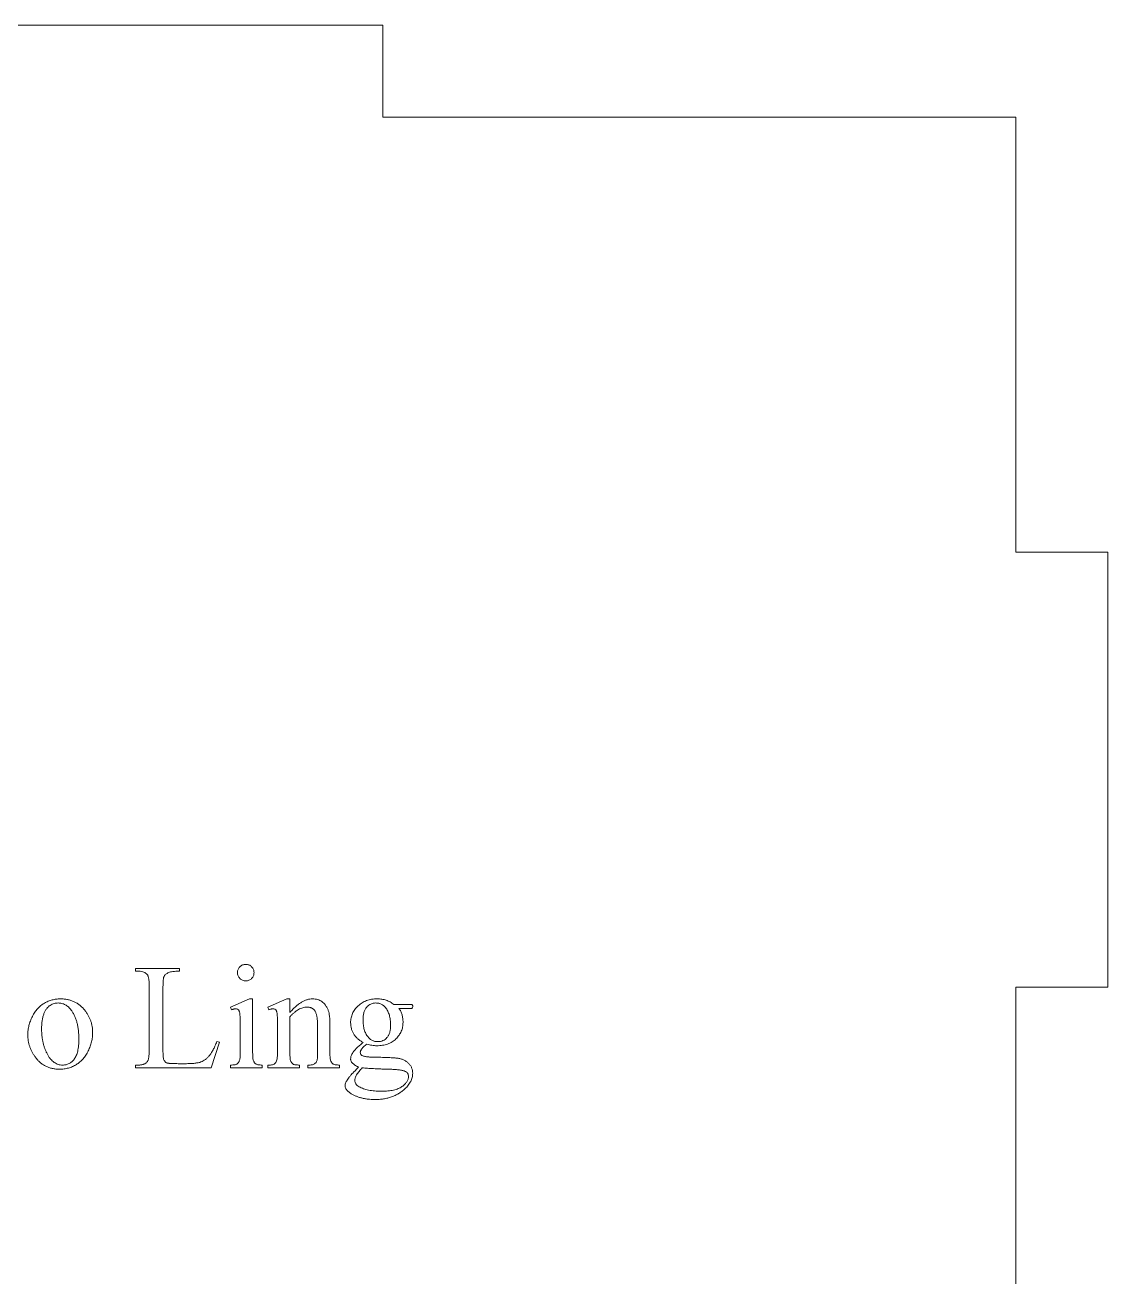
# Model space of a CAD drawing. Header units: millimetres. Extents: x -45 to 105, y -99 to 63.
# Drawn here: x 30.6 to 105.3, y -23.1 to 63.2 of the extents above; entities that cross this region are included whole.
import ezdxf

# ---------------------------------------------------------------- set-up
doc = ezdxf.new("R2010")
doc.units = ezdxf.units.MM

msp = doc.modelspace()

# ---------------------------------------------------------------- linework, layer by layer
at = {"color": 1, "linetype": 'Continuous', "lineweight": 15}
for p, q in [((55.283, 63.232), (5.283, 63.232)), ((55.283, 56.882), (55.283, 63.232)), ((98.933, 56.882), (55.283, 56.882)), ((98.933, 26.882), (98.933, 56.882)), ((105.283, 26.882), (98.933, 26.882)), ((105.283, -3.118), (105.283, 26.882)), ((38.223, -1.828), (38.223, -2.019)), ((41.267, -1.828), (38.223, -1.828)), ((38.223, -2.019), (38.471, -2.019)), ((41.267, -2.019), (41.267, -1.828)), ((39.174, -3.065), (39.174, -7.441)), ((40.125, -7.571), (40.125, -3.065)), ((98.933, -3.118), (105.283, -3.118)), ((98.933, -33.118), (98.933, -3.118)), ((46.099, -3.921), (44.786, -4.492)), ((46.308, -3.921), (46.099, -3.921)), ((46.308, -7.631), (46.308, -3.921)), ((48.671, -3.921), (47.354, -4.492)), ((48.876, -3.921), (48.671, -3.921)), ((48.876, -4.855), (48.876, -3.921)), ((57.011, -4.302), (56.036, -4.302)), ((44.786, -4.492), (44.847, -4.682)), ((47.354, -4.492), (47.42, -4.682)), ((48.876, -7.631), (48.876, -5.155)), ((56.396, -4.587), (57.002, -4.587)), ((45.452, -5.824), (45.452, -7.631)), ((48.02, -5.824), (48.02, -7.631)), ((50.779, -5.711), (50.779, -7.631)), ((51.635, -7.631), (51.635, -5.66)), ((43.454, -8.677), (44.025, -6.904)), ((44.025, -6.904), (43.835, -6.87)), ((38.223, -8.487), (38.223, -8.677)), ((38.471, -8.487), (38.223, -8.487)), ((41.658, -8.392), (41.164, -8.392)), ((44.786, -8.487), (44.786, -8.677)), ((46.974, -8.677), (46.974, -8.487)), ((47.45, -8.487), (47.354, -8.487)), ((47.354, -8.487), (47.354, -8.677)), ((49.542, -8.677), (49.542, -8.487)), ((50.199, -8.487), (50.113, -8.487)), ((50.113, -8.487), (50.113, -8.677)), ((52.301, -8.677), (52.301, -8.487)), ((38.223, -8.677), (43.454, -8.677)), ((44.786, -8.677), (46.974, -8.677)), ((47.354, -8.677), (49.542, -8.677)), ((50.113, -8.677), (52.301, -8.677))]:
    msp.add_line(p, q, dxfattribs=at)
for points, knots in [([(45.262, -2.111), (45.264, -2.072), (45.267, -1.998), (45.301, -1.891), (45.351, -1.792), (45.425, -1.707), (45.511, -1.634), (45.611, -1.581), (45.721, -1.549), (45.797, -1.545), (45.835, -1.543)], [0, 0, 0, 0, 0.127925, 0.248843, 0.370212, 0.495838, 0.622732, 0.746336, 0.870427, 1, 1, 1, 1]), ([(45.835, -1.543), (45.874, -1.545), (45.949, -1.548), (46.056, -1.582), (46.154, -1.634), (46.239, -1.708), (46.313, -1.792), (46.365, -1.891), (46.398, -1.998), (46.401, -2.072), (46.403, -2.111)], [0, 0, 0, 0, 0.128798, 0.25054, 0.373518, 0.5, 0.626482, 0.74946, 0.871202, 1, 1, 1, 1]), ([(39.037, -2.246), (39.003, -2.211), (38.935, -2.14), (38.799, -2.068), (38.642, -2.027), (38.53, -2.021), (38.471, -2.019)], [0, 0, 0, 0, 0.232031, 0.466449, 0.718265, 1, 1, 1, 1]), ([(39.174, -3.065), (39.174, -3.013), (39.174, -2.914), (39.166, -2.774), (39.156, -2.648), (39.142, -2.538), (39.123, -2.443), (39.099, -2.363), (39.074, -2.297), (39.049, -2.262), (39.037, -2.246)], [0, 0, 0, 0, 0.1855135, 0.3518194, 0.5024985, 0.6344238, 0.7480717, 0.847574, 0.9299302, 1, 1, 1, 1]), ([(41.267, -2.019), (41.183, -2.019), (41.029, -2.02), (40.817, -2.035), (40.645, -2.063), (40.51, -2.106), (40.406, -2.16), (40.321, -2.218), (40.253, -2.283), (40.21, -2.345), (40.183, -2.404), (40.168, -2.46), (40.155, -2.53), (40.145, -2.612), (40.136, -2.707), (40.128, -2.815), (40.126, -2.936), (40.126, -3.02), (40.125, -3.065)], [0, 0, 0, 0, 0.133462, 0.24592, 0.337308, 0.410467, 0.470854, 0.524738, 0.573315, 0.619308, 0.644402, 0.675638, 0.712648, 0.756426, 0.807181, 0.864956, 0.928932, 1, 1, 1, 1]), ([(45.835, -2.685), (45.797, -2.683), (45.722, -2.679), (45.614, -2.647), (45.516, -2.591), (45.427, -2.52), (45.355, -2.43), (45.3, -2.333), (45.267, -2.224), (45.264, -2.149), (45.262, -2.111)], [0, 0, 0, 0, 0.127533, 0.249661, 0.372222, 0.5, 0.627778, 0.750339, 0.872467, 1, 1, 1, 1]), ([(46.403, -2.111), (46.401, -2.149), (46.398, -2.224), (46.365, -2.332), (46.312, -2.431), (46.24, -2.518), (46.153, -2.592), (46.056, -2.646), (45.949, -2.679), (45.874, -2.683), (45.835, -2.685)], [0, 0, 0, 0, 0.1281621, 0.2508923, 0.3732637, 0.5016722, 0.6275304, 0.7506963, 0.8718379, 1, 1, 1, 1]), ([(30.803, -6.39), (30.807, -6.285), (30.814, -6.073), (30.877, -5.757), (30.975, -5.443), (31.09, -5.187), (31.198, -4.988), (31.286, -4.848), (31.382, -4.718), (31.483, -4.597), (31.59, -4.487), (31.704, -4.387), (31.822, -4.295), (31.991, -4.192), (32.207, -4.082), (32.479, -3.99), (32.758, -3.931), (32.948, -3.924), (33.043, -3.921)], [0, 0, 0, 0, 0.085205, 0.171356, 0.259661, 0.351428, 0.397563, 0.442637, 0.485963, 0.528389, 0.569807, 0.610451, 0.650808, 0.690992, 0.769929, 0.846679, 0.923228, 1, 1, 1, 1]), ([(32.888, -4.206), (32.844, -4.209), (32.754, -4.213), (32.619, -4.245), (32.484, -4.295), (32.349, -4.367), (32.219, -4.462), (32.104, -4.592), (32.002, -4.751), (31.913, -4.94), (31.84, -5.157), (31.791, -5.405), (31.759, -5.681), (31.756, -5.874), (31.754, -5.975)], [0, 0, 0, 0, 0.057086, 0.114771, 0.176202, 0.240704, 0.308495, 0.381023, 0.461005, 0.549257, 0.646645, 0.753179, 0.87092, 1, 1, 1, 1]), ([(33.796, -4.698), (33.767, -4.659), (33.709, -4.582), (33.609, -4.483), (33.505, -4.396), (33.393, -4.328), (33.275, -4.273), (33.152, -4.235), (33.022, -4.21), (32.934, -4.208), (32.888, -4.206)], [0, 0, 0, 0, 0.13773, 0.267731, 0.392513, 0.51413, 0.632878, 0.753106, 0.874022, 1, 1, 1, 1]), ([(33.043, -3.921), (33.129, -3.923), (33.297, -3.927), (33.542, -3.965), (33.774, -4.028), (33.993, -4.115), (34.2, -4.225), (34.392, -4.363), (34.572, -4.524), (34.679, -4.648), (34.733, -4.71)], [0, 0, 0, 0, 0.133184, 0.260762, 0.384261, 0.505075, 0.625496, 0.747346, 0.871501, 1, 1, 1, 1]), ([(48.876, -4.855), (48.943, -4.781), (49.071, -4.639), (49.272, -4.448), (49.471, -4.287), (49.667, -4.154), (49.86, -4.05), (50.053, -3.976), (50.244, -3.93), (50.37, -3.924), (50.433, -3.921)], [0, 0, 0, 0, 0.159311, 0.307304, 0.444215, 0.569757, 0.686838, 0.796613, 0.900243, 1, 1, 1, 1]), ([(50.433, -3.921), (50.494, -3.923), (50.614, -3.927), (50.786, -3.965), (50.945, -4.021), (51.091, -4.107), (51.224, -4.218), (51.34, -4.362), (51.444, -4.534), (51.496, -4.664), (51.524, -4.733)], [0, 0, 0, 0, 0.126236, 0.24459, 0.359335, 0.472245, 0.589054, 0.713146, 0.849393, 1, 1, 1, 1]), ([(53.062, -5.56), (53.063, -5.505), (53.065, -5.397), (53.092, -5.237), (53.132, -5.083), (53.189, -4.935), (53.261, -4.792), (53.35, -4.656), (53.455, -4.526), (53.575, -4.403), (53.708, -4.291), (53.85, -4.19), (54.003, -4.107), (54.164, -4.038), (54.335, -3.987), (54.514, -3.947), (54.702, -3.925), (54.83, -3.923), (54.896, -3.921)], [0, 0, 0, 0, 0.060206, 0.118912, 0.176608, 0.234067, 0.291741, 0.351256, 0.411761, 0.474602, 0.53843, 0.601864, 0.664914, 0.728521, 0.793138, 0.859669, 0.928424, 1, 1, 1, 1]), ([(54.804, -4.206), (54.743, -4.21), (54.624, -4.216), (54.454, -4.272), (54.301, -4.364), (54.189, -4.468), (54.11, -4.568), (54.058, -4.654), (54.015, -4.75), (53.98, -4.855), (53.951, -4.969), (53.933, -5.094), (53.921, -5.227), (53.919, -5.32), (53.918, -5.367)], [0, 0, 0, 0, 0.1107251, 0.216124, 0.3222326, 0.4340903, 0.4926328, 0.5538192, 0.6172831, 0.6841217, 0.7557559, 0.8316375, 0.9132482, 1, 1, 1, 1]), ([(55.47, -4.526), (55.448, -4.501), (55.405, -4.451), (55.332, -4.386), (55.256, -4.33), (55.174, -4.285), (55.088, -4.249), (54.997, -4.224), (54.902, -4.208), (54.837, -4.207), (54.804, -4.206)], [0, 0, 0, 0, 0.130654, 0.258566, 0.380946, 0.500928, 0.622845, 0.74584, 0.869736, 1, 1, 1, 1]), ([(54.896, -3.921), (54.95, -3.922), (55.056, -3.924), (55.213, -3.943), (55.365, -3.972), (55.51, -4.014), (55.651, -4.068), (55.786, -4.133), (55.915, -4.211), (55.995, -4.271), (56.036, -4.302)], [0, 0, 0, 0, 0.132321, 0.260529, 0.386625, 0.509103, 0.631215, 0.753837, 0.875756, 1, 1, 1, 1]), ([(57.011, -4.302), (57.043, -4.301), (57.1, -4.301), (57.174, -4.303), (57.226, -4.305), (57.263, -4.31), (57.292, -4.318), (57.306, -4.33), (57.313, -4.336)], [0, 0, 0, 0, 0.312756, 0.553386, 0.717264, 0.814573, 0.921083, 1, 1, 1, 1]), ([(34.323, -6.668), (34.321, -6.566), (34.317, -6.368), (34.294, -6.079), (34.252, -5.808), (34.197, -5.553), (34.122, -5.314), (34.031, -5.092), (33.925, -4.885), (33.839, -4.76), (33.796, -4.698)], [0, 0, 0, 0, 0.147098, 0.286715, 0.41879, 0.54443, 0.664662, 0.78014, 0.891782, 1, 1, 1, 1]), ([(34.733, -4.71), (34.776, -4.767), (34.861, -4.879), (34.971, -5.058), (35.066, -5.242), (35.142, -5.434), (35.201, -5.631), (35.243, -5.835), (35.269, -6.045), (35.272, -6.187), (35.274, -6.259)], [0, 0, 0, 0, 0.1277511, 0.252236, 0.3757918, 0.4981926, 0.6215695, 0.7449176, 0.8710806, 1, 1, 1, 1]), ([(45.141, -4.606), (45.12, -4.607), (45.075, -4.609), (45.004, -4.626), (44.927, -4.649), (44.875, -4.671), (44.847, -4.682)], [0, 0, 0, 0, 0.209521, 0.443091, 0.707545, 1, 1, 1, 1]), ([(45.413, -4.886), (45.408, -4.862), (45.398, -4.817), (45.376, -4.756), (45.351, -4.706), (45.309, -4.657), (45.24, -4.612), (45.175, -4.608), (45.141, -4.606)], [0, 0, 0, 0, 0.1706288, 0.3211883, 0.4461506, 0.5587472, 0.7663823, 1, 1, 1, 1]), ([(45.452, -5.824), (45.452, -5.766), (45.453, -5.656), (45.449, -5.499), (45.446, -5.358), (45.444, -5.232), (45.438, -5.123), (45.43, -5.029), (45.424, -4.952), (45.417, -4.906), (45.413, -4.886)], [0, 0, 0, 0, 0.183531, 0.35127, 0.501609, 0.634548, 0.751799, 0.851789, 0.93444, 1, 1, 1, 1]), ([(47.71, -4.606), (47.688, -4.607), (47.643, -4.609), (47.573, -4.625), (47.498, -4.649), (47.447, -4.671), (47.42, -4.682)], [0, 0, 0, 0, 0.212452, 0.449288, 0.708036, 1, 1, 1, 1]), ([(48.02, -5.824), (48.02, -5.763), (48.021, -5.649), (48.019, -5.487), (48.016, -5.344), (48.014, -5.219), (48.007, -5.112), (48.004, -5.024), (47.996, -4.955), (47.987, -4.89), (47.973, -4.825), (47.948, -4.761), (47.923, -4.709), (47.88, -4.658), (47.809, -4.614), (47.744, -4.609), (47.71, -4.606)], [0, 0, 0, 0, 0.132152, 0.250227, 0.354237, 0.445253, 0.523364, 0.587356, 0.637477, 0.674703, 0.73251, 0.782208, 0.82388, 0.859246, 0.925384, 1, 1, 1, 1]), ([(50.065, -4.492), (50.016, -4.494), (49.915, -4.498), (49.765, -4.531), (49.616, -4.584), (49.466, -4.656), (49.317, -4.75), (49.169, -4.866), (49.019, -5), (48.925, -5.102), (48.876, -5.155)], [0, 0, 0, 0, 0.106278, 0.214608, 0.326933, 0.444532, 0.569835, 0.703641, 0.846274, 1, 1, 1, 1]), ([(50.779, -5.711), (50.778, -5.659), (50.777, -5.559), (50.77, -5.416), (50.758, -5.283), (50.741, -5.161), (50.717, -5.05), (50.689, -4.951), (50.657, -4.861), (50.617, -4.782), (50.573, -4.713), (50.521, -4.654), (50.463, -4.604), (50.396, -4.562), (50.324, -4.53), (50.244, -4.508), (50.157, -4.494), (50.097, -4.493), (50.065, -4.492)], [0, 0, 0, 0, 0.096201, 0.18603, 0.268673, 0.345318, 0.415338, 0.479746, 0.538849, 0.592617, 0.643408, 0.691259, 0.739811, 0.786769, 0.836444, 0.887386, 0.941669, 1, 1, 1, 1]), ([(51.524, -4.733), (51.541, -4.789), (51.581, -4.914), (51.61, -5.128), (51.631, -5.38), (51.634, -5.562), (51.635, -5.66)], [0, 0, 0, 0, 0.1895663, 0.4174916, 0.6877613, 1, 1, 1, 1]), ([(55.82, -5.728), (55.819, -5.666), (55.817, -5.545), (55.8, -5.368), (55.774, -5.201), (55.736, -5.045), (55.686, -4.899), (55.626, -4.765), (55.554, -4.639), (55.498, -4.564), (55.47, -4.526)], [0, 0, 0, 0, 0.146763, 0.284734, 0.416798, 0.542731, 0.662015, 0.778213, 0.889837, 1, 1, 1, 1]), ([(56.396, -4.587), (56.418, -4.619), (56.463, -4.683), (56.521, -4.787), (56.568, -4.898), (56.609, -5.014), (56.638, -5.138), (56.661, -5.268), (56.674, -5.404), (56.676, -5.497), (56.677, -5.544)], [0, 0, 0, 0, 0.114933, 0.232266, 0.350319, 0.471181, 0.596193, 0.725464, 0.859362, 1, 1, 1, 1]), ([(57.317, -4.553), (57.31, -4.557), (57.293, -4.569), (57.263, -4.579), (57.224, -4.584), (57.17, -4.583), (57.094, -4.588), (57.035, -4.587), (57.002, -4.587)], [0, 0, 0, 0, 0.080922, 0.189215, 0.287347, 0.453948, 0.690057, 1, 1, 1, 1]), ([(57.313, -4.336), (57.321, -4.349), (57.342, -4.38), (57.342, -4.417), (57.342, -4.438)], [0, 0, 0, 0, 0.422047, 1, 1, 1, 1]), ([(57.342, -4.438), (57.343, -4.462), (57.343, -4.503), (57.325, -4.538), (57.317, -4.553)], [0, 0, 0, 0, 0.590617, 1, 1, 1, 1]), ([(31.754, -5.975), (31.755, -6.059), (31.757, -6.225), (31.778, -6.468), (31.808, -6.703), (31.851, -6.929), (31.908, -7.145), (31.976, -7.354), (32.056, -7.554), (32.149, -7.742), (32.252, -7.915), (32.362, -8.069), (32.483, -8.197), (32.611, -8.303), (32.747, -8.387), (32.893, -8.444), (33.046, -8.48), (33.15, -8.485), (33.203, -8.487)], [0, 0, 0, 0, 0.079275, 0.155505, 0.229811, 0.301493, 0.371825, 0.440524, 0.507876, 0.574385, 0.637946, 0.696969, 0.752044, 0.803378, 0.852949, 0.901687, 0.949978, 1, 1, 1, 1]), ([(53.931, -6.928), (53.864, -6.893), (53.733, -6.824), (53.559, -6.69), (53.407, -6.538), (53.282, -6.366), (53.184, -6.179), (53.114, -5.98), (53.068, -5.774), (53.064, -5.632), (53.062, -5.56)], [0, 0, 0, 0, 0.132554, 0.258956, 0.383572, 0.507203, 0.630686, 0.752326, 0.874745, 1, 1, 1, 1]), ([(53.918, -5.367), (53.919, -5.429), (53.921, -5.549), (53.938, -5.724), (53.965, -5.888), (54.001, -6.042), (54.05, -6.185), (54.11, -6.318), (54.179, -6.441), (54.236, -6.514), (54.264, -6.55)], [0, 0, 0, 0, 0.147858, 0.286792, 0.418571, 0.543879, 0.663894, 0.779254, 0.890995, 1, 1, 1, 1]), ([(56.677, -5.544), (56.675, -5.599), (56.673, -5.706), (56.647, -5.863), (56.611, -6.016), (56.557, -6.162), (56.487, -6.302), (56.401, -6.436), (56.301, -6.564), (56.187, -6.685), (56.061, -6.797), (55.921, -6.892), (55.773, -6.974), (55.612, -7.04), (55.442, -7.092), (55.261, -7.129), (55.07, -7.151), (54.939, -7.154), (54.872, -7.155)], [0, 0, 0, 0, 0.060447, 0.118751, 0.176401, 0.233713, 0.291405, 0.349422, 0.409268, 0.471016, 0.533657, 0.595629, 0.658279, 0.721282, 0.78727, 0.855095, 0.925841, 1, 1, 1, 1]), ([(54.935, -6.87), (54.997, -6.866), (55.118, -6.86), (55.29, -6.808), (55.444, -6.719), (55.555, -6.619), (55.63, -6.52), (55.684, -6.438), (55.724, -6.342), (55.761, -6.238), (55.786, -6.124), (55.808, -6.001), (55.817, -5.868), (55.819, -5.776), (55.82, -5.728)], [0, 0, 0, 0, 0.11412, 0.22136, 0.327204, 0.436568, 0.494195, 0.554208, 0.616862, 0.684111, 0.755089, 0.831583, 0.912715, 1, 1, 1, 1]), ([(31.323, -7.947), (31.282, -7.889), (31.199, -7.774), (31.094, -7.592), (31.004, -7.405), (30.932, -7.212), (30.872, -7.014), (30.834, -6.81), (30.806, -6.602), (30.804, -6.461), (30.803, -6.39)], [0, 0, 0, 0, 0.128499, 0.254011, 0.377298, 0.500828, 0.623214, 0.747373, 0.872771, 1, 1, 1, 1]), ([(35.274, -6.259), (35.27, -6.362), (35.262, -6.57), (35.204, -6.883), (35.11, -7.197), (35.003, -7.455), (34.898, -7.655), (34.814, -7.799), (34.722, -7.933), (34.622, -8.056), (34.516, -8.17), (34.403, -8.274), (34.282, -8.37), (34.112, -8.482), (33.888, -8.599), (33.601, -8.698), (33.299, -8.763), (33.093, -8.769), (32.988, -8.772)], [0, 0, 0, 0, 0.081802, 0.164727, 0.25116, 0.340895, 0.386013, 0.429836, 0.472733, 0.514602, 0.555425, 0.595982, 0.636502, 0.676999, 0.757054, 0.836503, 0.917023, 1, 1, 1, 1]), ([(33.203, -8.487), (33.243, -8.486), (33.322, -8.484), (33.437, -8.464), (33.546, -8.431), (33.65, -8.386), (33.748, -8.328), (33.841, -8.258), (33.927, -8.173), (34.009, -8.076), (34.085, -7.964), (34.148, -7.831), (34.203, -7.682), (34.247, -7.515), (34.281, -7.329), (34.306, -7.125), (34.321, -6.902), (34.322, -6.748), (34.323, -6.668)], [0, 0, 0, 0, 0.049534, 0.097825, 0.144973, 0.191502, 0.238909, 0.287022, 0.336879, 0.389534, 0.445276, 0.505844, 0.571782, 0.643484, 0.722082, 0.807453, 0.899802, 1, 1, 1, 1]), ([(41.658, -8.392), (41.719, -8.392), (41.839, -8.392), (42.011, -8.385), (42.169, -8.377), (42.312, -8.364), (42.441, -8.346), (42.555, -8.325), (42.656, -8.302), (42.771, -8.265), (42.902, -8.201), (43.05, -8.105), (43.191, -7.985), (43.326, -7.838), (43.457, -7.657), (43.585, -7.434), (43.715, -7.168), (43.793, -6.974), (43.835, -6.87)], [0, 0, 0, 0, 0.06347, 0.122403, 0.17631, 0.225773, 0.269862, 0.309599, 0.344575, 0.375564, 0.433478, 0.493333, 0.556006, 0.622474, 0.697321, 0.784927, 0.885523, 1, 1, 1, 1]), ([(54.264, -6.55), (54.287, -6.576), (54.331, -6.625), (54.404, -6.691), (54.481, -6.746), (54.564, -6.791), (54.65, -6.827), (54.741, -6.853), (54.836, -6.868), (54.901, -6.869), (54.935, -6.87)], [0, 0, 0, 0, 0.1313528, 0.2586741, 0.3820594, 0.5031823, 0.6245364, 0.7451025, 0.870337, 1, 1, 1, 1]), ([(39.071, -8.2), (39.08, -8.185), (39.099, -8.15), (39.118, -8.087), (39.136, -8.012), (39.151, -7.924), (39.159, -7.822), (39.169, -7.706), (39.173, -7.578), (39.174, -7.488), (39.174, -7.441)], [0, 0, 0, 0, 0.0688081, 0.1539537, 0.2528466, 0.3679363, 0.5013213, 0.64986, 0.8172817, 1, 1, 1, 1]), ([(40.125, -7.571), (40.125, -7.639), (40.126, -7.763), (40.144, -7.931), (40.162, -8.067), (40.192, -8.142), (40.205, -8.175)], [0, 0, 0, 0, 0.330059, 0.605529, 0.827322, 1, 1, 1, 1]), ([(44.786, -8.487), (44.835, -8.486), (44.924, -8.485), (45.044, -8.474), (45.139, -8.454), (45.213, -8.426), (45.268, -8.384), (45.315, -8.335), (45.356, -8.275), (45.393, -8.201), (45.422, -8.104), (45.438, -7.976), (45.45, -7.815), (45.451, -7.696), (45.452, -7.631)], [0, 0, 0, 0, 0.112153, 0.205259, 0.279081, 0.336012, 0.385886, 0.43685, 0.492701, 0.552556, 0.626732, 0.725093, 0.850112, 1, 1, 1, 1]), ([(46.308, -7.631), (46.309, -7.697), (46.311, -7.816), (46.32, -7.978), (46.338, -8.104), (46.362, -8.2), (46.4, -8.271), (46.441, -8.33), (46.49, -8.378), (46.547, -8.421), (46.623, -8.453), (46.72, -8.472), (46.839, -8.485), (46.926, -8.486), (46.974, -8.487)], [0, 0, 0, 0, 0.152269, 0.276145, 0.374566, 0.445945, 0.503789, 0.558741, 0.61054, 0.662966, 0.722935, 0.797921, 0.890066, 1, 1, 1, 1]), ([(47.45, -8.487), (47.501, -8.486), (47.597, -8.483), (47.727, -8.449), (47.832, -8.394), (47.911, -8.309), (47.963, -8.191), (47.996, -8.039), (48.017, -7.848), (48.019, -7.708), (48.02, -7.631)], [0, 0, 0, 0, 0.128855, 0.23771, 0.332326, 0.420651, 0.521845, 0.648975, 0.80829, 1, 1, 1, 1]), ([(48.876, -7.631), (48.877, -7.701), (48.878, -7.827), (48.886, -7.993), (48.899, -8.115), (48.918, -8.18), (48.926, -8.206)], [0, 0, 0, 0, 0.364361, 0.649565, 0.861835, 1, 1, 1, 1]), ([(50.761, -8.102), (50.764, -8.083), (50.771, -8.031), (50.775, -7.933), (50.778, -7.795), (50.779, -7.69), (50.779, -7.631)], [0, 0, 0, 0, 0.1238532, 0.3321308, 0.6219939, 1, 1, 1, 1]), ([(51.635, -7.631), (51.636, -7.698), (51.637, -7.82), (51.649, -7.985), (51.666, -8.117), (51.691, -8.189), (51.702, -8.221)], [0, 0, 0, 0, 0.336328, 0.613514, 0.832993, 1, 1, 1, 1]), ([(53.062, -8.054), (53.064, -8.022), (53.069, -7.954), (53.1, -7.849), (53.15, -7.739), (53.205, -7.64), (53.262, -7.555), (53.321, -7.485), (53.391, -7.407), (53.475, -7.324), (53.571, -7.234), (53.68, -7.137), (53.801, -7.034), (53.887, -6.964), (53.931, -6.928)], [0, 0, 0, 0, 0.06638, 0.139048, 0.222246, 0.315445, 0.369517, 0.432314, 0.503484, 0.583897, 0.674407, 0.773654, 0.881693, 1, 1, 1, 1]), ([(54.177, -7.039), (54.136, -7.07), (54.06, -7.127), (53.961, -7.217), (53.88, -7.298), (53.821, -7.376), (53.78, -7.448), (53.752, -7.513), (53.732, -7.573), (53.729, -7.611), (53.728, -7.629)], [0, 0, 0, 0, 0.199623, 0.374585, 0.523171, 0.649618, 0.755062, 0.848297, 0.929537, 1, 1, 1, 1]), ([(53.728, -7.629), (53.733, -7.658), (53.745, -7.723), (53.802, -7.793), (53.87, -7.843), (53.947, -7.872), (54.041, -7.899), (54.112, -7.91), (54.151, -7.916)], [0, 0, 0, 0, 0.157702, 0.348741, 0.467558, 0.612659, 0.787967, 1, 1, 1, 1]), ([(54.872, -7.155), (54.815, -7.154), (54.7, -7.151), (54.527, -7.127), (54.351, -7.093), (54.235, -7.057), (54.177, -7.039)], [0, 0, 0, 0, 0.241697, 0.487293, 0.740134, 1, 1, 1, 1]), ([(32.988, -8.772), (32.903, -8.77), (32.736, -8.765), (32.494, -8.725), (32.263, -8.661), (32.047, -8.571), (31.844, -8.453), (31.654, -8.311), (31.479, -8.142), (31.376, -8.013), (31.323, -7.947)], [0, 0, 0, 0, 0.1317858, 0.2588184, 0.3811311, 0.5021977, 0.6221906, 0.7442511, 0.8694356, 1, 1, 1, 1]), ([(38.471, -8.487), (38.505, -8.486), (38.57, -8.485), (38.664, -8.471), (38.751, -8.449), (38.831, -8.418), (38.903, -8.377), (38.967, -8.326), (39.025, -8.268), (39.056, -8.223), (39.071, -8.2)], [0, 0, 0, 0, 0.145183, 0.280924, 0.408707, 0.53229, 0.647904, 0.764829, 0.880973, 1, 1, 1, 1]), ([(40.205, -8.175), (40.229, -8.209), (40.276, -8.278), (40.361, -8.333), (40.433, -8.354), (40.489, -8.364), (40.561, -8.372), (40.65, -8.379), (40.755, -8.385), (40.877, -8.39), (41.015, -8.39), (41.113, -8.391), (41.164, -8.392)], [0, 0, 0, 0, 0.119284, 0.24264, 0.283297, 0.337664, 0.408938, 0.495864, 0.597093, 0.715562, 0.849841, 1, 1, 1, 1]), ([(48.926, -8.206), (48.936, -8.229), (48.957, -8.274), (48.998, -8.332), (49.042, -8.383), (49.098, -8.425), (49.173, -8.455), (49.272, -8.474), (49.398, -8.485), (49.491, -8.486), (49.542, -8.487)], [0, 0, 0, 0, 0.104309, 0.200514, 0.290968, 0.379398, 0.482994, 0.61785, 0.791008, 1, 1, 1, 1]), ([(50.199, -8.487), (50.243, -8.486), (50.325, -8.484), (50.438, -8.468), (50.529, -8.437), (50.602, -8.394), (50.657, -8.336), (50.701, -8.268), (50.738, -8.19), (50.753, -8.132), (50.761, -8.102)], [0, 0, 0, 0, 0.175345, 0.324835, 0.44995, 0.55594, 0.657544, 0.76399, 0.87671, 1, 1, 1, 1]), ([(51.702, -8.221), (51.722, -8.26), (51.763, -8.337), (51.852, -8.413), (51.946, -8.453), (52.044, -8.472), (52.164, -8.485), (52.253, -8.486), (52.301, -8.487)], [0, 0, 0, 0, 0.186247, 0.372458, 0.483365, 0.622047, 0.794567, 1, 1, 1, 1]), ([(53.598, -8.636), (53.553, -8.61), (53.467, -8.562), (53.351, -8.488), (53.258, -8.417), (53.183, -8.351), (53.129, -8.281), (53.089, -8.21), (53.066, -8.133), (53.063, -8.081), (53.062, -8.054)], [0, 0, 0, 0, 0.189822, 0.353962, 0.495563, 0.611978, 0.7139, 0.811497, 0.904824, 1, 1, 1, 1]), ([(54.151, -7.916), (54.166, -7.918), (54.199, -7.922), (54.256, -7.925), (54.327, -7.931), (54.411, -7.932), (54.51, -7.938), (54.622, -7.939), (54.748, -7.945), (54.836, -7.947), (54.883, -7.947)], [0, 0, 0, 0, 0.059189, 0.1386, 0.234212, 0.350002, 0.484132, 0.638478, 0.809121, 1, 1, 1, 1]), ([(54.883, -7.947), (54.968, -7.949), (55.132, -7.953), (55.365, -7.961), (55.575, -7.968), (55.761, -7.975), (55.924, -7.982), (56.063, -7.992), (56.178, -7.999), (56.247, -8.008), (56.277, -8.011)], [0, 0, 0, 0, 0.184238, 0.351477, 0.501691, 0.635946, 0.752118, 0.851338, 0.934629, 1, 1, 1, 1]), ([(56.277, -8.011), (56.354, -8.024), (56.504, -8.049), (56.712, -8.125), (56.897, -8.227), (57.055, -8.355), (57.184, -8.504), (57.275, -8.673), (57.334, -8.859), (57.339, -8.989), (57.342, -9.056)], [0, 0, 0, 0, 0.1433399, 0.277294, 0.4039497, 0.5277291, 0.6467432, 0.7623932, 0.8780005, 1, 1, 1, 1]), ([(52.736, -9.681), (52.754, -9.646), (52.792, -9.57), (52.872, -9.454), (52.969, -9.316), (53.046, -9.222), (53.087, -9.171)], [0, 0, 0, 0, 0.184431, 0.411137, 0.682541, 1, 1, 1, 1]), ([(53.087, -9.171), (53.093, -9.165), (53.108, -9.148), (53.137, -9.115), (53.181, -9.069), (53.238, -9.01), (53.308, -8.936), (53.393, -8.848), (53.492, -8.747), (53.561, -8.674), (53.598, -8.636)], [0, 0, 0, 0, 0.032692, 0.0924, 0.17765, 0.288448, 0.42764, 0.592388, 0.782694, 1, 1, 1, 1]), ([(53.869, -8.677), (53.828, -8.719), (53.75, -8.799), (53.643, -8.919), (53.554, -9.037), (53.478, -9.149), (53.422, -9.259), (53.378, -9.363), (53.354, -9.464), (53.349, -9.53), (53.347, -9.562)], [0, 0, 0, 0, 0.167088, 0.319472, 0.459816, 0.588518, 0.704948, 0.811608, 0.90906, 1, 1, 1, 1]), ([(55.699, -8.772), (55.602, -8.77), (55.416, -8.765), (55.144, -8.758), (54.889, -8.748), (54.652, -8.736), (54.432, -8.724), (54.228, -8.711), (54.043, -8.694), (53.925, -8.683), (53.869, -8.677)], [0, 0, 0, 0, 0.1573915, 0.3058648, 0.4454769, 0.5745932, 0.6948005, 0.8061506, 0.9079208, 1, 1, 1, 1]), ([(55.192, -10.294), (55.269, -10.294), (55.418, -10.293), (55.634, -10.276), (55.834, -10.251), (56.019, -10.218), (56.188, -10.171), (56.342, -10.117), (56.479, -10.051), (56.601, -9.975), (56.707, -9.893), (56.801, -9.811), (56.878, -9.725), (56.946, -9.641), (56.994, -9.552), (57.031, -9.463), (57.052, -9.372), (57.055, -9.311), (57.057, -9.281)], [0, 0, 0, 0, 0.099621, 0.192466, 0.278708, 0.35923, 0.43466, 0.503937, 0.569049, 0.630704, 0.688553, 0.741895, 0.791158, 0.837133, 0.880295, 0.920962, 0.960922, 1, 1, 1, 1]), ([(56.788, -8.905), (56.762, -8.895), (56.706, -8.875), (56.612, -8.852), (56.501, -8.832), (56.373, -8.814), (56.228, -8.799), (56.066, -8.788), (55.888, -8.777), (55.763, -8.774), (55.699, -8.772)], [0, 0, 0, 0, 0.074238, 0.16193, 0.264861, 0.382009, 0.513567, 0.661015, 0.823184, 1, 1, 1, 1]), ([(57.057, -9.281), (57.054, -9.239), (57.05, -9.159), (56.994, -9.049), (56.905, -8.961), (56.829, -8.924), (56.788, -8.905)], [0, 0, 0, 0, 0.252426, 0.484339, 0.727371, 1, 1, 1, 1]), ([(57.342, -9.056), (57.341, -9.103), (57.337, -9.198), (57.311, -9.338), (57.269, -9.477), (57.208, -9.612), (57.133, -9.747), (57.038, -9.877), (56.927, -10.006), (56.844, -10.086), (56.801, -10.128)], [0, 0, 0, 0, 0.114463, 0.229329, 0.344966, 0.464496, 0.588887, 0.719026, 0.855453, 1, 1, 1, 1]), ([(52.681, -9.918), (52.684, -9.878), (52.688, -9.796), (52.72, -9.72), (52.736, -9.681)], [0, 0, 0, 0, 0.48713, 1, 1, 1, 1]), ([(53.063, -10.434), (53.033, -10.414), (52.976, -10.375), (52.898, -10.312), (52.831, -10.249), (52.776, -10.184), (52.734, -10.118), (52.704, -10.053), (52.685, -9.986), (52.683, -9.941), (52.681, -9.918)], [0, 0, 0, 0, 0.162872, 0.31152, 0.449934, 0.574647, 0.690628, 0.798111, 0.899533, 1, 1, 1, 1]), ([(53.347, -9.562), (53.351, -9.601), (53.359, -9.682), (53.423, -9.795), (53.523, -9.899), (53.608, -9.954), (53.655, -9.984)], [0, 0, 0, 0, 0.215256, 0.442959, 0.697156, 1, 1, 1, 1]), ([(53.655, -9.984), (53.701, -10.009), (53.796, -10.061), (53.953, -10.122), (54.124, -10.176), (54.309, -10.22), (54.509, -10.254), (54.724, -10.277), (54.953, -10.292), (55.11, -10.294), (55.192, -10.294)], [0, 0, 0, 0, 0.099405, 0.205453, 0.31756, 0.438106, 0.565602, 0.701468, 0.846184, 1, 1, 1, 1]), ([(56.801, -10.128), (56.734, -10.187), (56.599, -10.304), (56.376, -10.454), (56.138, -10.581), (55.885, -10.686), (55.616, -10.766), (55.333, -10.824), (55.035, -10.858), (54.831, -10.863), (54.727, -10.865)], [0, 0, 0, 0, 0.119294, 0.237904, 0.356705, 0.477237, 0.601066, 0.728872, 0.861526, 1, 1, 1, 1]), ([(54.727, -10.865), (54.646, -10.863), (54.488, -10.86), (54.256, -10.841), (54.033, -10.807), (53.82, -10.759), (53.616, -10.7), (53.422, -10.626), (53.236, -10.539), (53.121, -10.469), (53.063, -10.434)], [0, 0, 0, 0, 0.138346, 0.271967, 0.401501, 0.526582, 0.647586, 0.767274, 0.884488, 1, 1, 1, 1])]:
    msp.add_open_spline(points, degree=3, knots=knots, dxfattribs=at)

doc.saveas('drawing.dxf')
